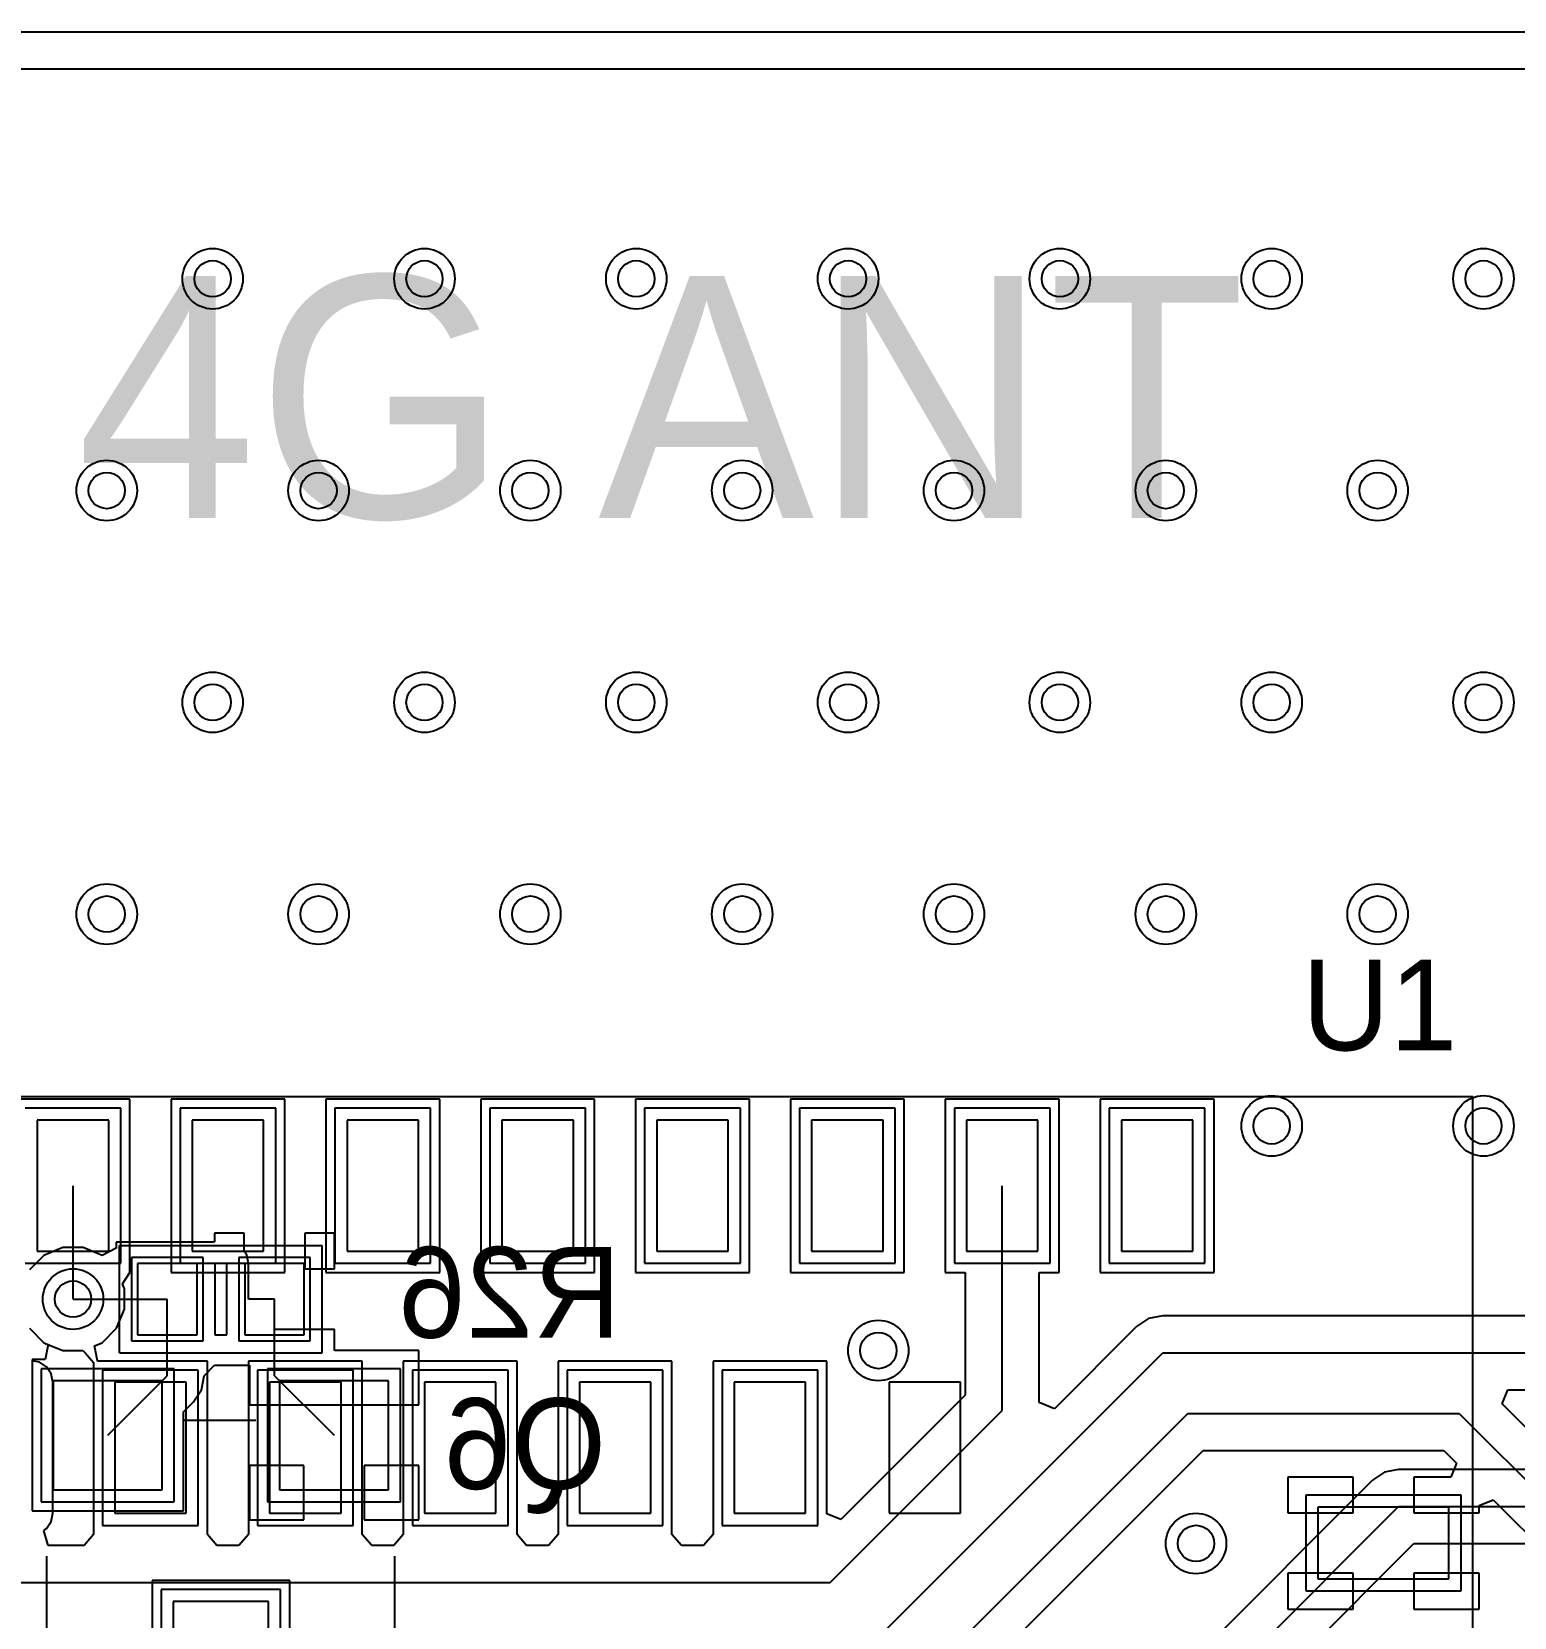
# Model space of a CAD drawing. Header units: millimetres. Extents: x 3.09 to 5.5, y 1.46 to 3.23.
# Drawn here: x 4.14 to 4.63, y 2.708 to 3.232 of the extents above; entities that cross this region are included whole.
import ezdxf

# ---------------------------------------------------------------- set-up
doc = ezdxf.new("R2010")
doc.units = ezdxf.units.MM
doc.header["$MEASUREMENT"] = 0
for name, color, linetype in [('BottomLayer', 5, 'Continuous'), ('BottomOverlay', 54, 'Continuous'), ('BottomPaste', 16, 'Continuous'), ('BottomSolder', 6, 'Continuous'), ('KeepOutLayer', 6, 'Continuous'), ('Mechanical12', 56, 'Continuous'), ('MultiLayer', 9, 'Continuous'), ('PadHoleLayer', 156, 'Continuous'), ('TopLayer', 1, 'Continuous'), ('TopOverlay', 2, 'Continuous'), ('TopPaste', 8, 'Continuous'), ('TopSolder', 216, 'Continuous'), ('ViaHoleLayer', 16, 'Continuous')]:
    doc.layers.add(name, color=color, linetype=linetype)

# ---------------------------------------------------------------- blocks, each defined once
blk = doc.blocks.new('AIR722UG_A10_18')
at = {"layer": 'TopLayer'}
for p, q in [((0.32087, 0.85039), (0.29724, 0.85039)), ((0.29724, 0.85039), (0.29724, 0.80709)), ((0.32087, 0.80709), (0.32087, 0.85039)), ((0.37205, 0.85039), (0.34843, 0.85039)), ((0.34843, 0.85039), (0.34843, 0.80709)), ((0.37205, 0.80709), (0.37205, 0.85039)), ((0.42323, 0.85039), (0.39961, 0.85039)), ((0.39961, 0.85039), (0.39961, 0.80709)), ((0.42323, 0.80709), (0.42323, 0.85039)), ((0.47441, 0.85039), (0.45079, 0.85039)), ((0.45079, 0.85039), (0.45079, 0.80709)), ((0.47441, 0.80709), (0.47441, 0.85039)), ((0.52559, 0.85039), (0.50197, 0.85039)), ((0.50197, 0.85039), (0.50197, 0.80709)), ((0.52559, 0.80709), (0.52559, 0.85039)), ((0.57677, 0.85039), (0.55315, 0.85039)), ((0.55315, 0.85039), (0.55315, 0.80709)), ((0.57677, 0.80709), (0.57677, 0.85039)), ((0.62795, 0.85039), (0.60433, 0.85039)), ((0.60433, 0.85039), (0.60433, 0.80709)), ((0.62795, 0.80709), (0.62795, 0.85039)), ((0.67913, 0.85039), (0.65551, 0.85039)), ((0.65551, 0.85039), (0.65551, 0.80709)), ((0.67913, 0.80709), (0.67913, 0.85039)), ((0.29724, 0.80709), (0.32087, 0.80709)), ((0.34843, 0.80709), (0.37205, 0.80709)), ((0.39961, 0.80709), (0.42323, 0.80709)), ((0.45079, 0.80709), (0.47441, 0.80709)), ((0.50197, 0.80709), (0.52559, 0.80709)), ((0.55315, 0.80709), (0.57677, 0.80709)), ((0.60433, 0.80709), (0.62795, 0.80709)), ((0.65551, 0.80709), (0.67913, 0.80709)), ((0.34646, 0.76378), (0.32283, 0.76378)), ((0.32283, 0.76378), (0.32283, 0.72047)), ((0.34646, 0.72047), (0.34646, 0.76378)), ((0.39764, 0.76378), (0.37402, 0.76378)), ((0.37402, 0.76378), (0.37402, 0.72047)), ((0.39764, 0.72047), (0.39764, 0.76378)), ((0.44882, 0.76378), (0.4252, 0.76378)), ((0.4252, 0.76378), (0.4252, 0.72047)), ((0.44882, 0.72047), (0.44882, 0.76378)), ((0.5, 0.76378), (0.47638, 0.76378)), ((0.47638, 0.76378), (0.47638, 0.72047)), ((0.5, 0.72047), (0.5, 0.76378)), ((0.55118, 0.76378), (0.52756, 0.76378)), ((0.52756, 0.76378), (0.52756, 0.72047)), ((0.55118, 0.72047), (0.55118, 0.76378)), ((0.32283, 0.72047), (0.34646, 0.72047)), ((0.37402, 0.72047), (0.39764, 0.72047)), ((0.4252, 0.72047), (0.44882, 0.72047)), ((0.47638, 0.72047), (0.5, 0.72047)), ((0.52756, 0.72047), (0.55118, 0.72047)), ((0.72047, 0.72244), (0.72047, 0.69882)), ((0.76378, 0.72244), (0.72047, 0.72244)), ((0.76378, 0.69882), (0.76378, 0.72244)), ((0.72047, 0.69882), (0.76378, 0.69882))]:
    blk.add_line(p, q, dxfattribs=at)
at = {"layer": 'TopOverlay'}
for p, q in [((0.04724, 0.85827), (0.77165, 0.85827)), ((0.77165, 0), (0.77165, 0.85827)), ((0.60236, 0.76378), (0.57874, 0.76378)), ((0.57874, 0.76378), (0.57874, 0.72047)), ((0.60236, 0.72047), (0.60236, 0.76378)), ((0.57874, 0.72047), (0.60236, 0.72047))]:
    blk.add_line(p, q, dxfattribs=at)
at = {"layer": 'TopPaste'}
for p, q in [((0.32087, 0.85039), (0.29724, 0.85039)), ((0.29724, 0.85039), (0.29724, 0.80709)), ((0.32087, 0.80709), (0.32087, 0.85039)), ((0.37205, 0.85039), (0.34843, 0.85039)), ((0.34843, 0.85039), (0.34843, 0.80709)), ((0.37205, 0.80709), (0.37205, 0.85039)), ((0.42323, 0.85039), (0.39961, 0.85039)), ((0.39961, 0.85039), (0.39961, 0.80709)), ((0.42323, 0.80709), (0.42323, 0.85039)), ((0.47441, 0.85039), (0.45079, 0.85039)), ((0.45079, 0.85039), (0.45079, 0.80709)), ((0.47441, 0.80709), (0.47441, 0.85039)), ((0.52559, 0.85039), (0.50197, 0.85039)), ((0.50197, 0.85039), (0.50197, 0.80709)), ((0.52559, 0.80709), (0.52559, 0.85039)), ((0.57677, 0.85039), (0.55315, 0.85039)), ((0.55315, 0.85039), (0.55315, 0.80709)), ((0.57677, 0.80709), (0.57677, 0.85039)), ((0.62795, 0.85039), (0.60433, 0.85039)), ((0.60433, 0.85039), (0.60433, 0.80709)), ((0.62795, 0.80709), (0.62795, 0.85039)), ((0.67913, 0.85039), (0.65551, 0.85039)), ((0.65551, 0.85039), (0.65551, 0.80709)), ((0.67913, 0.80709), (0.67913, 0.85039)), ((0.29724, 0.80709), (0.32087, 0.80709)), ((0.34843, 0.80709), (0.37205, 0.80709)), ((0.39961, 0.80709), (0.42323, 0.80709)), ((0.45079, 0.80709), (0.47441, 0.80709)), ((0.50197, 0.80709), (0.52559, 0.80709)), ((0.55315, 0.80709), (0.57677, 0.80709)), ((0.60433, 0.80709), (0.62795, 0.80709)), ((0.65551, 0.80709), (0.67913, 0.80709)), ((0.34646, 0.76378), (0.32283, 0.76378)), ((0.32283, 0.76378), (0.32283, 0.72047)), ((0.34646, 0.72047), (0.34646, 0.76378)), ((0.39764, 0.76378), (0.37402, 0.76378)), ((0.37402, 0.76378), (0.37402, 0.72047)), ((0.39764, 0.72047), (0.39764, 0.76378)), ((0.44882, 0.76378), (0.4252, 0.76378)), ((0.4252, 0.76378), (0.4252, 0.72047)), ((0.44882, 0.72047), (0.44882, 0.76378)), ((0.5, 0.76378), (0.47638, 0.76378)), ((0.47638, 0.76378), (0.47638, 0.72047)), ((0.5, 0.72047), (0.5, 0.76378)), ((0.55118, 0.76378), (0.52756, 0.76378)), ((0.52756, 0.76378), (0.52756, 0.72047)), ((0.55118, 0.72047), (0.55118, 0.76378)), ((0.32283, 0.72047), (0.34646, 0.72047)), ((0.37402, 0.72047), (0.39764, 0.72047)), ((0.4252, 0.72047), (0.44882, 0.72047)), ((0.47638, 0.72047), (0.5, 0.72047)), ((0.52756, 0.72047), (0.55118, 0.72047)), ((0.72047, 0.72244), (0.72047, 0.69882)), ((0.76378, 0.72244), (0.72047, 0.72244)), ((0.76378, 0.69882), (0.76378, 0.72244)), ((0.72047, 0.69882), (0.76378, 0.69882))]:
    blk.add_line(p, q, dxfattribs=at)
at = {"layer": 'TopSolder'}
for p, q in [((0.32487, 0.85439), (0.29324, 0.85439)), ((0.32487, 0.80309), (0.32487, 0.85439)), ((0.37605, 0.85439), (0.34443, 0.85439)), ((0.34443, 0.85439), (0.34443, 0.80309)), ((0.37605, 0.80309), (0.37605, 0.85439)), ((0.42723, 0.85439), (0.39561, 0.85439)), ((0.39561, 0.85439), (0.39561, 0.80309)), ((0.42723, 0.80309), (0.42723, 0.85439)), ((0.47841, 0.85439), (0.44679, 0.85439)), ((0.44679, 0.85439), (0.44679, 0.80309)), ((0.47841, 0.80309), (0.47841, 0.85439)), ((0.52959, 0.85439), (0.49797, 0.85439)), ((0.49797, 0.85439), (0.49797, 0.80309)), ((0.52959, 0.80309), (0.52959, 0.85439)), ((0.58077, 0.85439), (0.54915, 0.85439)), ((0.54915, 0.85439), (0.54915, 0.80309)), ((0.58077, 0.80309), (0.58077, 0.85439)), ((0.63195, 0.85439), (0.60033, 0.85439)), ((0.60033, 0.85439), (0.60033, 0.80309)), ((0.63195, 0.80309), (0.63195, 0.85439)), ((0.68313, 0.85439), (0.65151, 0.85439)), ((0.65151, 0.85439), (0.65151, 0.80309)), ((0.68313, 0.80309), (0.68313, 0.85439)), ((0.29324, 0.80309), (0.32487, 0.80309)), ((0.34443, 0.80309), (0.37605, 0.80309)), ((0.39561, 0.80309), (0.42723, 0.80309)), ((0.44679, 0.80309), (0.47841, 0.80309)), ((0.49797, 0.80309), (0.52959, 0.80309)), ((0.54915, 0.80309), (0.58077, 0.80309)), ((0.60033, 0.80309), (0.63195, 0.80309)), ((0.65151, 0.80309), (0.68313, 0.80309)), ((0.35046, 0.76778), (0.31883, 0.76778)), ((0.31883, 0.76778), (0.31883, 0.71647)), ((0.35046, 0.71647), (0.35046, 0.76778)), ((0.40164, 0.76778), (0.37002, 0.76778)), ((0.37002, 0.76778), (0.37002, 0.71647)), ((0.40164, 0.71647), (0.40164, 0.76778)), ((0.45282, 0.76778), (0.4212, 0.76778)), ((0.4212, 0.76778), (0.4212, 0.71647)), ((0.45282, 0.71647), (0.45282, 0.76778)), ((0.504, 0.76778), (0.47238, 0.76778)), ((0.47238, 0.76778), (0.47238, 0.71647)), ((0.504, 0.71647), (0.504, 0.76778)), ((0.55518, 0.76778), (0.52356, 0.76778)), ((0.52356, 0.76778), (0.52356, 0.71647)), ((0.55518, 0.71647), (0.55518, 0.76778)), ((0.71647, 0.72644), (0.71647, 0.69482)), ((0.76778, 0.72644), (0.71647, 0.72644)), ((0.76778, 0.69482), (0.76778, 0.72644)), ((0.31883, 0.71647), (0.35046, 0.71647)), ((0.37002, 0.71647), (0.40164, 0.71647)), ((0.4212, 0.71647), (0.45282, 0.71647)), ((0.47238, 0.71647), (0.504, 0.71647)), ((0.52356, 0.71647), (0.55518, 0.71647)), ((0.71647, 0.69482), (0.76778, 0.69482))]:
    blk.add_line(p, q, dxfattribs=at)
blk = doc.blocks.new('R0402_B_31')
at = {"layer": 'BottomLayer'}
for p, q in [((-0.00787, 0.01181), (-0.02756, 0.01181)), ((-0.02756, 0.01181), (-0.02756, -0.01181)), ((-0.00787, -0.01181), (-0.00787, 0.01181)), ((-0.002, 0.01181), (-0.002, -0.01181)), ((0.002, 0.01181), (-0.002, 0.01181)), ((0.002, -0.01181), (0.002, 0.01181)), ((0.02756, 0.01181), (0.00787, 0.01181)), ((0.00787, 0.01181), (0.00787, -0.01181)), ((0.02756, -0.01181), (0.02756, 0.01181)), ((-0.02756, -0.01181), (-0.00787, -0.01181)), ((-0.002, -0.01181), (0.002, -0.01181)), ((0.00787, -0.01181), (0.02756, -0.01181))]:
    blk.add_line(p, q, dxfattribs=at)
at = {"layer": 'BottomOverlay'}
for p, q in [((0.03346, 0.01772), (-0.03346, 0.01772)), ((-0.03346, 0.01772), (-0.03346, -0.01772)), ((0.03346, 0.01772), (0.03346, -0.01772)), ((0.03346, -0.01772), (-0.03346, -0.01772))]:
    blk.add_line(p, q, dxfattribs=at)
at = {"layer": 'BottomPaste'}
for p, q in [((-0.00787, 0.01181), (-0.02756, 0.01181)), ((-0.02756, 0.01181), (-0.02756, -0.01181)), ((-0.00787, -0.01181), (-0.00787, 0.01181)), ((0.02756, 0.01181), (0.00787, 0.01181)), ((0.00787, 0.01181), (0.00787, -0.01181)), ((0.02756, -0.01181), (0.02756, 0.01181)), ((-0.02756, -0.01181), (-0.00787, -0.01181)), ((0.00787, -0.01181), (0.02756, -0.01181))]:
    blk.add_line(p, q, dxfattribs=at)
at = {"layer": 'BottomSolder'}
for p, q in [((-0.00591, 0.01378), (-0.02953, 0.01378)), ((-0.02953, 0.01378), (-0.02953, -0.01378)), ((-0.00591, -0.01378), (-0.00591, 0.01378)), ((0.02953, 0.01378), (0.00591, 0.01378)), ((0.00591, 0.01378), (0.00591, -0.01378)), ((0.02953, -0.01378), (0.02953, 0.01378)), ((-0.02953, -0.01378), (-0.00591, -0.01378)), ((0.00591, -0.01378), (0.02953, -0.01378))]:
    blk.add_line(p, q, dxfattribs=at)
at = {"layer": 'Mechanical12'}
for p, q in [((0.03346, 0.01772), (-0.03346, 0.01772)), ((-0.03346, 0.01772), (-0.03346, -0.01772)), ((0.03346, 0.01772), (0.03346, -0.01772)), ((0.03346, -0.01772), (-0.03346, -0.01772))]:
    blk.add_line(p, q, dxfattribs=at)
blk = doc.blocks.new('SOT_23_B_56')
at = {"layer": 'BottomLayer'}
for p, q in [((-0.018, 0.018), (-0.018, -0.018)), ((0.018, 0.018), (-0.018, 0.018)), ((0.018, -0.018), (0.018, 0.018)), ((0.0568, 0.018), (0.0568, -0.018)), ((0.0928, 0.018), (0.0568, 0.018)), ((0.0928, -0.018), (0.0928, 0.018)), ((-0.018, -0.018), (0.018, -0.018)), ((0.0568, -0.018), (0.0928, -0.018)), ((0.02165, -0.055), (0.02165, -0.105)), ((0.05315, -0.055), (0.02165, -0.055)), ((0.05315, -0.105), (0.05315, -0.055)), ((0.02165, -0.105), (0.05315, -0.105))]:
    blk.add_line(p, q, dxfattribs=at)
at = {"layer": 'BottomOverlay'}
for p, q in [((0.025, 0.005), (0.049, 0.005)), ((-0.0201, -0.085), (-0.0201, -0.04)), ((0.0949, -0.085), (0.0949, -0.04)), ((-0.0201, -0.085), (-0.0001, -0.085)), ((0.0749, -0.085), (0.0949, -0.085))]:
    blk.add_line(p, q, dxfattribs=at)
at = {"layer": 'BottomPaste'}
for p, q in [((-0.018, 0.018), (-0.018, -0.018)), ((0.018, 0.018), (-0.018, 0.018)), ((0.018, -0.018), (0.018, 0.018)), ((0.0568, 0.018), (0.0568, -0.018)), ((0.0928, 0.018), (0.0568, 0.018)), ((0.0928, -0.018), (0.0928, 0.018)), ((-0.018, -0.018), (0.018, -0.018)), ((0.0568, -0.018), (0.0928, -0.018)), ((0.02165, -0.055), (0.02165, -0.105)), ((0.05315, -0.055), (0.02165, -0.055)), ((0.05315, -0.105), (0.05315, -0.055)), ((0.02165, -0.105), (0.05315, -0.105))]:
    blk.add_line(p, q, dxfattribs=at)
at = {"layer": 'BottomSolder'}
for p, q in [((-0.022, 0.022), (-0.022, -0.022)), ((0.022, 0.022), (-0.022, 0.022)), ((0.022, -0.022), (0.022, 0.022)), ((0.0528, 0.022), (0.0528, -0.022)), ((0.0968, 0.022), (0.0528, 0.022)), ((0.0968, -0.022), (0.0968, 0.022)), ((-0.022, -0.022), (0.022, -0.022)), ((0.0528, -0.022), (0.0968, -0.022)), ((0.01765, -0.051), (0.01765, -0.109)), ((0.05715, -0.051), (0.01765, -0.051)), ((0.05715, -0.109), (0.05715, -0.051)), ((0.01765, -0.109), (0.05715, -0.109))]:
    blk.add_line(p, q, dxfattribs=at)
at = {"layer": 'PadHoleLayer'}
for points in [[(0, 0), (0, 0), (0, 0), (0, 0)], [(0.0748, 0), (0.0748, 0), (0.0748, 0), (0.0748, 0)], [(0.0374, -0.08), (0.0374, -0.08), (0.0374, -0.08), (0.0374, -0.08)]]:
    blk.add_lwpolyline(points, close=True, dxfattribs=at)

msp = doc.modelspace()

# ---------------------------------------------------------------- linework, layer by layer
at = {"layer": 'BottomLayer'}
for p, q in [((3.10373, 3.21942), (5.04776, 3.21942)), ((4.20003, 2.83157), (4.16816, 2.83157)), ((4.16816, 2.83157), (4.16816, 2.82957)), ((4.20059, 2.83168), (4.20003, 2.83157)), ((4.21043, 2.83457), (4.20059, 2.83457)), ((4.20059, 2.83457), (4.20059, 2.83168)), ((4.21043, 2.82862), (4.21043, 2.83457)), ((4.24028, 2.83457), (4.23043, 2.83457)), ((4.23043, 2.83457), (4.23043, 2.82276)), ((4.24028, 2.82276), (4.24028, 2.83457)), ((4.14423, 2.82717), (4.13945, 2.82239)), ((4.15048, 2.82976), (4.14423, 2.82717)), ((4.15724, 2.82976), (4.15048, 2.82976)), ((4.16349, 2.82717), (4.15724, 2.82976)), ((4.16816, 2.82957), (4.16349, 2.82717)), ((4.21131, 2.8273), (4.21043, 2.82862)), ((4.21186, 2.82457), (4.21131, 2.8273)), ((4.21186, 2.81276), (4.21186, 2.82457)), ((4.23043, 2.82276), (4.24028, 2.82276)), ((4.15386, 2.81276), (4.185, 2.81276)), ((4.185, 2.78744), (4.185, 2.81276)), ((4.22043, 2.81276), (4.21186, 2.81276)), ((4.22043, 2.78744), (4.22043, 2.81276)), ((4.22043, 2.80276), (4.22043, 2.81276)), ((4.13945, 2.80313), (4.14423, 2.79835)), ((4.24028, 2.80276), (4.22043, 2.80276)), ((4.24028, 2.79576), (4.24028, 2.80276)), ((4.14423, 2.79835), (4.14565, 2.79776)), ((4.14565, 2.79776), (4.14465, 2.79276)), ((4.26812, 2.79576), (4.24028, 2.79576)), ((4.26812, 2.77776), (4.26812, 2.79576)), ((4.14465, 2.79276), (4.14031, 2.79276)), ((4.14031, 2.79276), (4.14031, 2.74276)), ((4.19724, 2.78744), (4.20059, 2.79095)), ((4.20059, 2.79095), (4.21212, 2.79095)), ((4.21212, 2.79095), (4.21212, 2.77776)), ((4.16531, 2.76776), (4.185, 2.78744)), ((4.1963, 2.78276), (4.19724, 2.78744)), ((4.22043, 2.78744), (4.24012, 2.76776)), ((4.19031, 2.77546), (4.19365, 2.77879)), ((4.19365, 2.77879), (4.1963, 2.78276)), ((4.21212, 2.77776), (4.26812, 2.77776)), ((4.19031, 2.74276), (4.19031, 2.77546)), ((4.23012, 2.75776), (4.21212, 2.75776)), ((4.21212, 2.75776), (4.21212, 2.73976)), ((4.23012, 2.73976), (4.23012, 2.75776)), ((4.26812, 2.75776), (4.25012, 2.75776)), ((4.25012, 2.75776), (4.25012, 2.73976)), ((4.26812, 2.73976), (4.26812, 2.75776)), ((4.58328, 2.75287), (4.12162, 2.29121)), ((4.58725, 2.75553), (4.58328, 2.75287)), ((4.59194, 2.75646), (4.58725, 2.75553)), ((4.6751, 2.75646), (4.59194, 2.75646)), ((4.11271, 2.265), (4.59194, 2.74422)), ((4.14031, 2.74276), (4.19031, 2.74276)), ((4.59194, 2.74422), (4.69391, 2.74422)), ((4.21212, 2.73976), (4.23012, 2.73976)), ((4.25012, 2.73976), (4.26812, 2.73976)), ((4.37356, 2.50854), (4.597, 2.73199)), ((4.597, 2.73199), (4.66638, 2.73199)), ((4.22546, 2.71976), (4.17997, 2.71976)), ((4.17997, 2.71976), (4.17997, 2.68224)), ((4.22546, 2.65576), (4.22546, 2.71976))]:
    msp.add_line(p, q, dxfattribs=at)
for centre in [(4.2, 3.15), (4.27, 3.15), (4.34, 3.15), (4.41, 3.15), (4.48, 3.15), (4.55, 3.15), (4.62, 3.15), (4.165, 3.08), (4.235, 3.08), (4.305, 3.08), (4.375, 3.08), (4.445, 3.08), (4.515, 3.08), (4.585, 3.08), (4.2, 3.01), (4.27, 3.01), (4.34, 3.01), (4.41, 3.01), (4.48, 3.01), (4.55, 3.01), (4.62, 3.01), (4.165, 2.94), (4.235, 2.94), (4.305, 2.94), (4.375, 2.94), (4.445, 2.94), (4.515, 2.94), (4.585, 2.94), (4.55, 2.87), (4.62, 2.87), (4.15386, 2.81276), (4.42, 2.79576), (4.525, 2.73199)]:
    msp.add_circle(centre, 0.01, dxfattribs=at)
at = {"layer": 'KeepOutLayer'}
msp.add_line((3.0915, 3.23165), (5.06, 3.23165), dxfattribs=at)
at = {"layer": 'MultiLayer'}
for centre in [(4.2, 3.15), (4.27, 3.15), (4.34, 3.15), (4.41, 3.15), (4.48, 3.15), (4.55, 3.15), (4.62, 3.15), (4.165, 3.08), (4.235, 3.08), (4.305, 3.08), (4.375, 3.08), (4.445, 3.08), (4.515, 3.08), (4.585, 3.08), (4.2, 3.01), (4.27, 3.01), (4.34, 3.01), (4.41, 3.01), (4.48, 3.01), (4.55, 3.01), (4.62, 3.01), (4.165, 2.94), (4.235, 2.94), (4.305, 2.94), (4.375, 2.94), (4.445, 2.94), (4.515, 2.94), (4.585, 2.94), (4.55, 2.87), (4.62, 2.87), (4.15386, 2.81276), (4.42, 2.79576), (4.525, 2.73199)]:
    msp.add_circle(centre, 0.01, dxfattribs=at)
at = {"layer": 'TopLayer'}
for p, q in [((3.10373, 3.21942), (5.04776, 3.21942)), ((4.17267, 2.87889), (4.13505, 2.87889)), ((4.17267, 2.82158), (4.17267, 2.87889)), ((4.22385, 2.87889), (4.18623, 2.87889)), ((4.18623, 2.87889), (4.18623, 2.82158)), ((4.22385, 2.82158), (4.22385, 2.87889)), ((4.27503, 2.87889), (4.23741, 2.87889)), ((4.23741, 2.87889), (4.23741, 2.82158)), ((4.27503, 2.82158), (4.27503, 2.87889)), ((4.32621, 2.87889), (4.28859, 2.87889)), ((4.28859, 2.87889), (4.28859, 2.82158)), ((4.32621, 2.82158), (4.32621, 2.87889)), ((4.37739, 2.87889), (4.33977, 2.87889)), ((4.33977, 2.87889), (4.33977, 2.82158)), ((4.37739, 2.82158), (4.37739, 2.87889)), ((4.42857, 2.87889), (4.39095, 2.87889)), ((4.39095, 2.87889), (4.39095, 2.82158)), ((4.42857, 2.82158), (4.42857, 2.87889)), ((4.47976, 2.87889), (4.44213, 2.87889)), ((4.44213, 2.87889), (4.44213, 2.82158)), ((4.47976, 2.82158), (4.47976, 2.87889)), ((4.53094, 2.87889), (4.49331, 2.87889)), ((4.49331, 2.87889), (4.49331, 2.82158)), ((4.53094, 2.82158), (4.53094, 2.87889)), ((4.15386, 2.81276), (4.15386, 2.85024)), ((4.46094, 2.77592), (4.46094, 2.85024)), ((4.17016, 2.81783), (4.17267, 2.82158)), ((4.17267, 2.82158), (4.17267, 2.82158)), ((4.18623, 2.82158), (4.22385, 2.82158)), ((4.23741, 2.82158), (4.27503, 2.82158)), ((4.28859, 2.82158), (4.32621, 2.82158)), ((4.33977, 2.82158), (4.37739, 2.82158)), ((4.39095, 2.82158), (4.42857, 2.82158)), ((4.44213, 2.82158), (4.44871, 2.82158)), ((4.44871, 2.82158), (4.44871, 2.78099)), ((4.47318, 2.77858), (4.47318, 2.82158)), ((4.47318, 2.82158), (4.47976, 2.82158)), ((4.49331, 2.82158), (4.53094, 2.82158)), ((4.17086, 2.81614), (4.17016, 2.81783)), ((4.17086, 2.80938), (4.17086, 2.81614)), ((4.16827, 2.80313), (4.17086, 2.80938)), ((4.50929, 2.8063), (4.50533, 2.80365)), ((4.51398, 2.80724), (4.50929, 2.8063)), ((4.75626, 2.80724), (4.51398, 2.80724)), ((4.13945, 2.80313), (4.14423, 2.79835)), ((4.16349, 2.79835), (4.16827, 2.80313)), ((4.50533, 2.80365), (4.47818, 2.77651)), ((4.14423, 2.79835), (4.15048, 2.79576)), ((4.15048, 2.79576), (4.15611, 2.79576)), ((4.15611, 2.79576), (4.15708, 2.79576)), ((4.15708, 2.79576), (4.15802, 2.79484)), ((4.15802, 2.79484), (4.16064, 2.79175)), ((4.1609, 2.79728), (4.16349, 2.79835)), ((4.16189, 2.79233), (4.1609, 2.79728)), ((4.41111, 2.69213), (4.51398, 2.795)), ((4.51398, 2.795), (4.75626, 2.795)), ((4.14281, 2.79187), (4.14008, 2.79241)), ((4.14513, 2.79032), (4.14281, 2.79187)), ((4.14667, 2.78801), (4.14513, 2.79032)), ((4.14722, 2.78528), (4.14667, 2.78801)), ((4.16064, 2.79175), (4.16064, 2.78783)), ((4.16197, 2.79228), (4.16189, 2.79233)), ((4.16532, 2.79228), (4.16197, 2.79228)), ((4.16542, 2.79228), (4.16532, 2.79228)), ((4.16532, 2.79228), (4.16532, 2.79228)), ((4.19826, 2.79228), (4.16542, 2.79228)), ((4.19826, 2.73627), (4.19826, 2.79228)), ((4.24944, 2.79228), (4.21182, 2.79228)), ((4.21182, 2.79228), (4.21182, 2.73627)), ((4.24944, 2.73627), (4.24944, 2.79228)), ((4.30062, 2.79228), (4.263, 2.79228)), ((4.263, 2.79228), (4.263, 2.73627)), ((4.30062, 2.73627), (4.30062, 2.79228)), ((4.3518, 2.79228), (4.31418, 2.79228)), ((4.31418, 2.79228), (4.31418, 2.73627)), ((4.3518, 2.73627), (4.3518, 2.79228)), ((4.40298, 2.79228), (4.36536, 2.79228)), ((4.36536, 2.79228), (4.36536, 2.73497)), ((4.40298, 2.7418), (4.40298, 2.79228)), ((4.14722, 2.74197), (4.14722, 2.78528)), ((4.16064, 2.78783), (4.16064, 2.73627)), ((4.62612, 2.77815), (4.62803, 2.78276)), ((4.62803, 2.78276), (4.7512, 2.78276)), ((4.44871, 2.78099), (4.4076, 2.73988)), ((4.47818, 2.77651), (4.47318, 2.77858)), ((4.67256, 2.7317), (4.62612, 2.77815)), ((4.40406, 2.71904), (4.46094, 2.77592)), ((4.41939, 2.67213), (4.52226, 2.775)), ((4.52226, 2.775), (4.61196, 2.775)), ((4.61196, 2.775), (4.66391, 2.72305)), ((4.42804, 2.66348), (4.52733, 2.76276)), ((4.52733, 2.76276), (4.60689, 2.76276)), ((4.60689, 2.76276), (4.6111, 2.75856)), ((4.6111, 2.75856), (4.60919, 2.75394)), ((4.57693, 2.75394), (4.55528, 2.75394)), ((4.55528, 2.75394), (4.55528, 2.74213)), ((4.57693, 2.74213), (4.57693, 2.75394)), ((4.60919, 2.75394), (4.59693, 2.75394)), ((4.59693, 2.75394), (4.59693, 2.74213)), ((4.61858, 2.74454), (4.6232, 2.74645)), ((4.6232, 2.74645), (4.65091, 2.71874)), ((4.14667, 2.73924), (4.14722, 2.74197)), ((4.4076, 2.73988), (4.40298, 2.7418)), ((4.55528, 2.74213), (4.57693, 2.74213)), ((4.59693, 2.74213), (4.61858, 2.74213)), ((4.61858, 2.74213), (4.61858, 2.74454)), ((4.14416, 2.73627), (4.14513, 2.73692)), ((4.14567, 2.73127), (4.14416, 2.73627)), ((4.14513, 2.73692), (4.14667, 2.73924)), ((4.16064, 2.73627), (4.16064, 2.73497)), ((4.19826, 2.73497), (4.19826, 2.73627)), ((4.21182, 2.73627), (4.21182, 2.73497)), ((4.24944, 2.73497), (4.24944, 2.73627)), ((4.263, 2.73627), (4.263, 2.73497)), ((4.30062, 2.73497), (4.30062, 2.73627)), ((4.31418, 2.73627), (4.31418, 2.73497)), ((4.3518, 2.73497), (4.3518, 2.73627)), ((4.15749, 2.73127), (4.14567, 2.73127)), ((4.16064, 2.73497), (4.15749, 2.73127)), ((4.20141, 2.73127), (4.19826, 2.73497)), ((4.20867, 2.73127), (4.20141, 2.73127)), ((4.21182, 2.73497), (4.20867, 2.73127)), ((4.25259, 2.73127), (4.24944, 2.73497)), ((4.25985, 2.73127), (4.25259, 2.73127)), ((4.263, 2.73497), (4.25985, 2.73127)), ((4.30377, 2.73127), (4.30062, 2.73497)), ((4.31103, 2.73127), (4.30377, 2.73127)), ((4.31418, 2.73497), (4.31103, 2.73127)), ((4.35495, 2.73127), (4.3518, 2.73497)), ((4.36221, 2.73127), (4.35495, 2.73127)), ((4.36536, 2.73497), (4.36221, 2.73127)), ((4.57693, 2.72213), (4.55528, 2.72213)), ((4.55528, 2.72213), (4.55528, 2.71031)), ((4.57693, 2.71031), (4.57693, 2.72213)), ((4.61858, 2.72213), (4.59693, 2.72213)), ((4.59693, 2.72213), (4.59693, 2.71031)), ((4.61858, 2.71031), (4.61858, 2.72213)), ((4.06553, 2.71904), (4.40406, 2.71904)), ((4.55528, 2.71031), (4.57693, 2.71031)), ((4.59693, 2.71031), (4.61858, 2.71031))]:
    msp.add_line(p, q, dxfattribs=at)
for centre in [(4.2, 3.15), (4.27, 3.15), (4.34, 3.15), (4.41, 3.15), (4.48, 3.15), (4.55, 3.15), (4.62, 3.15), (4.165, 3.08), (4.235, 3.08), (4.305, 3.08), (4.375, 3.08), (4.445, 3.08), (4.515, 3.08), (4.585, 3.08), (4.2, 3.01), (4.27, 3.01), (4.34, 3.01), (4.41, 3.01), (4.48, 3.01), (4.55, 3.01), (4.62, 3.01), (4.165, 2.94), (4.235, 2.94), (4.305, 2.94), (4.375, 2.94), (4.445, 2.94), (4.515, 2.94), (4.585, 2.94), (4.55, 2.87), (4.62, 2.87), (4.15386, 2.81276), (4.42, 2.79576), (4.525, 2.73199)]:
    msp.add_circle(centre, 0.01, dxfattribs=at)
at = {"layer": 'ViaHoleLayer'}
for centre in [(4.2, 3.15), (4.27, 3.15), (4.34, 3.15), (4.41, 3.15), (4.48, 3.15), (4.55, 3.15), (4.62, 3.15), (4.165, 3.08), (4.235, 3.08), (4.305, 3.08), (4.375, 3.08), (4.445, 3.08), (4.515, 3.08), (4.585, 3.08), (4.2, 3.01), (4.27, 3.01), (4.34, 3.01), (4.41, 3.01), (4.48, 3.01), (4.55, 3.01), (4.62, 3.01), (4.165, 2.94), (4.235, 2.94), (4.305, 2.94), (4.375, 2.94), (4.445, 2.94), (4.515, 2.94), (4.585, 2.94), (4.55, 2.87), (4.62, 2.87), (4.15386, 2.81276), (4.42, 2.79576), (4.525, 2.73199)]:
    msp.add_circle(centre, 0.006, dxfattribs=at)

# ---------------------------------------------------------------- block references
for name, p in [('AIR722UG_A10_18', (3.8448, 2.0215)), ('SOT_23_B_56', (4.16531, 2.76776))]:
    msp.add_blockref(name, p)
at = {"rotation": 180}
msp.add_blockref('R0402_B_31', (4.20272, 2.81276), dxfattribs=at)

# ---------------------------------------------------------------- texts
at = {"layer": 'BottomOverlay', "text_generation_flag": 2}
for s, p in [('R26', (4.33499, 2.8)), ('Q6', (4.32999, 2.75))]:
    msp.add_text(s, height=0.03, dxfattribs=at).set_placement(p)
at = {"layer": 'TopOverlay'}
msp.add_text('4G ANT', height=0.08, rotation=360, dxfattribs=at).set_placement((4.155, 3.07096))
msp.add_text('U1', height=0.03, dxfattribs=at).set_placement((4.56001, 2.895))

doc.saveas('drawing.dxf')
